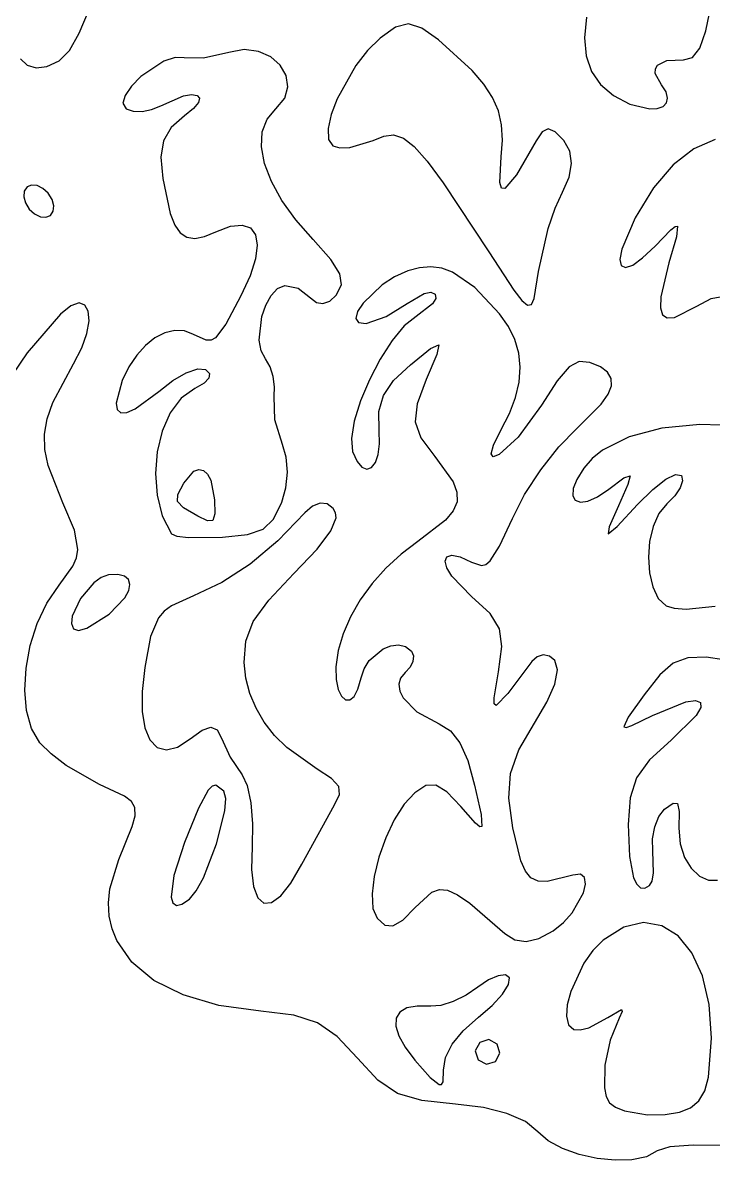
# Model space of a CAD drawing. Extents: x 9 to 1857, y 16 to 982.
# Drawn here: x 1443.8 to 1495.5, y 185.3 to 270.4 of the extents above; entities that cross this region are included whole.
import ezdxf

# ---------------------------------------------------------------- set-up
doc = ezdxf.new("R2010")
doc.units = 0

msp = doc.modelspace()

# ---------------------------------------------------------------- linework, layer by layer
at = {"layer": 'Layer 1'}
for p, q in [((1494.923802, 269.811412), (1495.3107, 271.73635)), ((1447.989923, 269.632785), (1448.674563, 271.286383)), ((1485.974314, 270.84652), (1485.823795, 269.301379)), ((1471.681577, 270.087475), (1470.5313, 269.27395)), ((1472.644063, 270.341183), (1471.681577, 270.087475)), ((1473.639042, 270.028434), (1472.644063, 270.341183)), ((1474.8868, 269.14259), (1473.639042, 270.028434)), ((1447.248676, 268.334242), (1447.989923, 269.632785)), ((1470.5313, 269.27395), (1469.583252, 268.345254)), ((1477.419291, 266.860516), (1474.8868, 269.14259)), ((1485.823795, 269.301379), (1485.948637, 267.948716)), ((1494.467987, 268.52465), (1494.923802, 269.811412)), ((1446.4977, 267.56165), (1447.248676, 268.334242)), ((1460.34809, 268.41205), (1459.1872, 268.20111)), ((1461.414477, 268.278697), (1460.34809, 268.41205)), ((1462.330659, 267.867754), (1461.414477, 268.278697)), ((1469.583252, 268.345254), (1468.703225, 267.2222)), ((1493.915405, 267.821066), (1494.467987, 268.52465)), ((1443.5889, 267.711831), (1444.093912, 267.248239)), ((1445.571937, 267.139944), (1446.4977, 267.56165)), ((1446.4977, 267.56165), (1446.4977, 267.56165)), ((1454.325695, 267.545167), (1452.603063, 266.391451)), ((1455.160463, 267.827007), (1454.325695, 267.545167)), ((1455.8557, 267.80495), (1455.160463, 267.827007)), ((1457.283775, 267.76963), (1455.8557, 267.80495)), ((1459.1872, 268.20111), (1457.283775, 267.76963)), ((1463.040938, 267.245927), (1462.330659, 267.867754)), ((1485.948637, 267.948716), (1486.35015, 266.782287)), ((1491.283862, 267.24647), (1492.00132, 267.606445)), ((1492.00132, 267.606445), (1493.2382, 267.64566)), ((1493.2382, 267.64566), (1493.915405, 267.821066)), ((1444.093912, 267.248239), (1444.7628, 267.046542)), ((1444.7628, 267.046542), (1445.571937, 267.139944)), ((1463.489611, 266.479922), (1463.040938, 267.245927)), ((1468.703225, 267.2222), (1467.298525, 264.73587)), ((1478.298106, 265.833091), (1477.419291, 266.860516)), ((1486.35015, 266.782287), (1487.029642, 265.795844)), ((1491.130723, 266.617725), (1491.133947, 266.962444)), ((1491.5868, 265.7722), (1491.130723, 266.617725)), ((1491.133947, 266.962444), (1491.283862, 267.24647)), ((1452.603063, 266.391451), (1451.897947, 265.6804)), ((1463.62098, 265.636442), (1463.489611, 266.479922)), ((1478.944475, 264.833359), (1478.298106, 265.833091)), ((1487.029642, 265.795844), (1487.988422, 264.98314)), ((1491.933914, 265.241929), (1491.5868, 265.7722)), ((1451.418798, 264.987102), (1451.256991, 264.391971)), ((1451.897947, 265.6804), (1451.418798, 264.987102)), ((1454.0982, 264.21346), (1455.797064, 264.941209)), ((1455.797064, 264.941209), (1456.405763, 265.042694)), ((1456.405763, 265.042694), (1456.814563, 264.986488)), ((1456.814563, 264.986488), (1456.993904, 264.785515)), ((1463.379343, 264.782193), (1463.62098, 265.636442)), ((1487.988422, 264.98314), (1489.2278, 264.33793)), ((1492.055811, 264.786535), (1491.933914, 265.241929)), ((1451.256991, 264.391971), (1451.5039, 263.97542)), ((1453.409509, 263.922282), (1454.0982, 264.21346)), ((1456.545981, 264.000976), (1455.8596, 263.44326)), ((1456.91423, 264.452702), (1456.545981, 264.000976)), ((1456.993904, 264.785515), (1456.91423, 264.452702)), ((1462.709, 263.98388), (1463.379343, 264.782193)), ((1467.298525, 264.73587), (1466.849499, 263.54402)), ((1479.377779, 263.825282), (1478.944475, 264.833359)), ((1489.2278, 264.33793), (1489.2278, 264.3379)), ((1489.2278, 264.3379), (1490.709145, 263.967766)), ((1491.279158, 263.996632), (1491.707537, 264.151184)), ((1491.707537, 264.151184), (1491.973387, 264.418719)), ((1491.973387, 264.418719), (1492.055811, 264.786535)), ((1451.5039, 263.97542), (1452.027216, 263.795454)), ((1452.027216, 263.795454), (1452.6908, 263.780344)), ((1452.6908, 263.780344), (1453.409509, 263.922282)), ((1455.8596, 263.44326), (1454.865958, 262.570751)), ((1461.69805, 262.249926), (1462.051784, 263.209549)), ((1462.051784, 263.209549), (1462.709, 263.98388)), ((1466.849499, 263.54402), (1466.619788, 262.500663)), ((1479.617397, 262.772825), (1479.377779, 263.825282)), ((1490.709145, 263.967766), (1491.279158, 263.996632)), ((1454.865958, 262.570751), (1454.297613, 261.593562)), ((1466.619788, 262.500663), (1466.647213, 261.691512)), ((1479.682711, 261.639949), (1479.617397, 262.772825)), ((1483.107225, 262.473464), (1482.650363, 262.247215)), ((1483.626675, 262.259941), (1483.107225, 262.473464)), ((1454.297613, 261.593562), (1454.106386, 260.372328)), ((1461.639723, 261.133381), (1461.69805, 262.249926)), ((1466.647213, 261.691512), (1466.9696, 261.20228)), ((1468.25355, 261.077125), (1469.9935, 261.61575)), ((1469.9935, 261.61567), (1470.798695, 261.942438)), ((1469.9935, 261.61575), (1469.9935, 261.61567)), ((1470.798695, 261.942438), (1471.530962, 262.024523)), ((1471.530962, 262.024523), (1472.266436, 261.788598)), ((1472.266436, 261.788598), (1473.08125, 261.161339)), ((1479.5931, 260.39062), (1479.682711, 261.639949)), ((1482.1968, 261.58042), (1480.740487, 259.036722)), ((1482.650363, 262.247215), (1482.1968, 261.58042)), ((1484.268, 261.60742), (1483.626675, 262.259941)), ((1484.727594, 260.800562), (1484.268, 261.60742)), ((1495.623437, 261.677271), (1494.017012, 260.989828)), ((1461.868725, 259.888285), (1461.639723, 261.133381)), ((1466.9696, 261.20228), (1467.504972, 261.049951)), ((1467.504972, 261.049951), (1468.25355, 261.077125)), ((1473.08125, 261.161339), (1474.051539, 260.06942)), ((1484.866, 259.882443), (1484.727594, 260.800562)), ((1494.017012, 260.989828), (1492.46022, 259.780307)), ((1454.106386, 260.372328), (1454.2441, 258.76768)), ((1462.37698, 258.543008), (1461.868725, 259.888285)), ((1474.051539, 260.06942), (1475.253438, 258.439518)), ((1479.4887, 258.464693), (1479.5931, 260.39062)), ((1484.683406, 258.86028), (1484.866, 259.882443)), ((1492.46022, 259.780307), (1490.983278, 258.056605)), ((1480.740487, 259.036722), (1479.854475, 258.00577)), ((1444.0775, 258.12982), (1443.871516, 257.817637)), ((1444.42255, 258.274028), (1444.0775, 258.12982)), ((1444.837575, 258.23222), (1444.42255, 258.274028)), ((1445.270338, 258.020034), (1444.837575, 258.23222)), ((1454.2441, 258.76768), (1454.801427, 256.131177)), ((1463.156413, 257.125919), (1462.37698, 258.543008)), ((1475.253438, 258.439518), (1478.6566, 253.27246)), ((1479.609687, 258.050427), (1479.4887, 258.464693)), ((1479.854475, 258.00577), (1479.609687, 258.050427)), ((1484.18, 257.74129), (1484.683406, 258.86028)), ((1490.983278, 258.056605), (1489.6164, 255.82662)), ((1443.871516, 257.817637), (1443.835275, 257.40208)), ((1443.835275, 257.40208), (1443.963172, 256.937368)), ((1445.6686, 257.65311), (1445.270338, 258.020034)), ((1445.954986, 257.193454), (1445.6686, 257.65311)), ((1446.082888, 256.728741), (1445.954986, 257.193454)), ((1483.622867, 256.543655), (1484.18, 257.74129)), ((1443.963172, 256.937368), (1444.2496, 256.47772)), ((1444.2496, 256.47772), (1444.64792, 256.110797)), ((1446.04667, 256.313186), (1446.082888, 256.728741)), ((1464.198945, 255.66539), (1463.156413, 257.125919)), ((1483.097037, 255.022466), (1483.622867, 256.543655)), ((1444.64792, 256.110797), (1445.080713, 255.898615)), ((1445.080713, 255.898615), (1445.495748, 255.85681)), ((1445.495748, 255.85681), (1445.8408, 256.00102)), ((1445.8407, 256.001), (1446.04667, 256.313186)), ((1445.8408, 256.00102), (1445.8407, 256.001)), ((1454.801427, 256.131177), (1455.143726, 255.268692)), ((1465.4965, 254.18979), (1464.198945, 255.66539)), ((1489.6164, 255.82662), (1488.612152, 253.46122)), ((1455.143726, 255.268692), (1455.552863, 254.685545)), ((1455.552863, 254.685545), (1456.047148, 254.363357)), ((1457.364406, 254.428339), (1458.224, 254.77875)), ((1458.224, 254.77875), (1459.323012, 255.190414)), ((1459.323012, 255.190414), (1460.189013, 255.277678)), ((1460.189013, 255.277678), (1460.815051, 255.058287)), ((1460.815051, 255.058287), (1461.194175, 254.549989)), ((1482.3761, 251.79047), (1483.097037, 255.022466)), ((1491.112, 253.706), (1492.294444, 254.919095)), ((1492.294444, 254.919095), (1492.624626, 255.180633)), ((1492.624626, 255.180633), (1492.79705, 255.192525)), ((1492.79705, 255.192525), (1492.717431, 254.408447)), ((1456.047148, 254.363357), (1456.644892, 254.283748)), ((1456.644892, 254.283748), (1457.364406, 254.428339)), ((1461.194175, 254.549989), (1461.319434, 253.770529)), ((1466.825656, 252.711205), (1465.4965, 254.18979)), ((1492.717431, 254.408447), (1492.1532, 252.44902)), ((1461.319434, 253.770529), (1461.183875, 252.737655)), ((1478.6566, 253.27246), (1480.546442, 250.39213)), ((1488.612152, 253.46122), (1488.48114, 252.699652)), ((1490.183139, 252.812559), (1491.112, 253.70593)), ((1491.112, 253.70593), (1491.112, 253.706)), ((1461.183875, 252.737655), (1460.780548, 251.469113)), ((1467.513825, 251.633088), (1466.825656, 252.711205)), ((1474.31897, 252.1448), (1473.475421, 252.074586)), ((1475.135175, 252.042439), (1474.31897, 252.1448)), ((1488.48114, 252.699652), (1488.583362, 252.238932)), ((1488.583362, 252.238932), (1488.90819, 252.094131)), ((1488.90819, 252.094131), (1489.444992, 252.280316)), ((1489.444992, 252.280316), (1490.183139, 252.812559)), ((1492.1532, 252.44902), (1491.553436, 249.908158)), ((1460.780548, 251.469113), (1460.1025, 249.98265)), ((1467.628206, 250.795049), (1467.513825, 251.633088)), ((1471.605681, 251.402134), (1470.684531, 250.809072)), ((1472.5858, 251.84052), (1471.605681, 251.402134)), ((1473.475421, 252.074586), (1472.5858, 251.84052)), ((1475.942762, 251.758776), (1475.135175, 252.042439)), ((1477.606998, 250.612651), (1475.942762, 251.758776)), ((1482.057489, 249.790072), (1482.3761, 251.79047)), ((1462.365334, 250.000487), (1462.847425, 250.51983)), ((1462.847425, 250.51983), (1463.3936, 250.76249)), ((1463.3936, 250.76249), (1464.381888, 250.547886)), ((1464.381888, 250.547886), (1465.3128, 249.831)), ((1467.236, 250.0367), (1467.628206, 250.795049)), ((1470.684531, 250.809072), (1469.239975, 249.43855)), ((1479.4615, 248.63663), (1477.606998, 250.612651)), ((1480.546442, 250.39213), (1481.142402, 249.622841)), ((1460.1025, 249.98265), (1458.968956, 247.858436)), ((1461.967146, 249.279038), (1462.365334, 250.000487)), ((1465.3128, 249.831), (1465.751661, 249.482233)), ((1466.242038, 249.402775), (1466.748595, 249.588855)), ((1466.748595, 249.588855), (1467.236, 250.0367)), ((1472.5376, 249.41291), (1473.82015, 250.159709)), ((1473.82015, 250.159709), (1474.326125, 250.24706)), ((1474.326125, 250.24706), (1474.6494, 250.11318)), ((1474.69275, 249.79158), (1474.436475, 249.367759)), ((1474.6494, 250.11318), (1474.69275, 249.79158)), ((1481.142402, 249.622841), (1481.563837, 249.277646)), ((1481.854337, 249.339179), (1482.057489, 249.790072)), ((1491.553436, 249.908158), (1491.520987, 249.09044)), ((1494.2404, 249.20659), (1495.31975, 249.774197)), ((1495.31975, 249.774197), (1496.260425, 249.950826)), ((1447.356774, 249.233716), (1446.5837, 248.6095)), ((1447.971164, 249.442925), (1447.356774, 249.233716)), ((1448.413244, 249.288977), (1447.971164, 249.442925)), ((1448.669388, 248.823721), (1448.413244, 249.288977)), ((1448.725971, 248.099009), (1448.669388, 248.823721)), ((1461.672675, 248.430059), (1461.967146, 249.279038)), ((1465.751661, 249.482233), (1466.242038, 249.402775)), ((1468.826987, 248.80091), (1468.693806, 248.288228)), ((1469.239975, 249.43855), (1468.826987, 248.80091)), ((1470.979388, 248.4326), (1472.5376, 249.41291)), ((1474.436475, 249.367759), (1473.2136, 248.43387)), ((1481.563837, 249.277646), (1481.854337, 249.339179)), ((1491.520987, 249.09044), (1491.673738, 248.563784)), ((1492.55557, 248.35142), (1494.2404, 249.20659)), ((1446.5837, 248.6095), (1444.087692, 245.712674)), ((1448.569367, 247.166692), (1448.725971, 248.099009)), ((1458.968956, 247.858436), (1458.201675, 246.833197)), ((1461.474153, 246.647821), (1461.672675, 248.430059)), ((1468.693806, 248.288228), (1468.895641, 247.970416)), ((1468.895641, 247.970416), (1469.4877, 247.91738)), ((1469.4877, 247.91738), (1470.979388, 248.4326)), ((1473.2136, 248.43387), (1472.333124, 247.728416)), ((1480.131346, 247.695514), (1479.4615, 248.63663)), ((1491.673738, 248.563784), (1492.016871, 248.32013)), ((1492.016871, 248.32013), (1492.55557, 248.35142)), ((1448.185952, 246.078618), (1448.569367, 247.166692)), ((1454.396677, 247.20014), (1453.661063, 246.826182)), ((1455.138311, 247.378381), (1454.396677, 247.20014)), ((1455.86438, 247.347007), (1455.138311, 247.378381)), ((1456.5533, 247.09212), (1455.86438, 247.347007)), ((1457.497506, 246.660052), (1456.5533, 247.09212)), ((1472.333124, 247.728416), (1471.420972, 246.62265)), ((1480.613595, 246.715301), (1480.131346, 247.695514)), ((1452.953053, 246.270407), (1452.294233, 245.546713)), ((1453.661063, 246.826182), (1452.953053, 246.270407)), ((1457.860648, 246.655543), (1457.497506, 246.660052)), ((1458.201675, 246.833197), (1457.860648, 246.655543)), ((1461.609735, 245.863716), (1461.474153, 246.647821)), ((1471.420972, 246.62265), (1470.533846, 245.23706)), ((1474.292748, 246.026891), (1474.918937, 246.316085)), ((1474.918937, 246.316085), (1474.775983, 245.576587)), ((1480.908262, 245.694417), (1480.613595, 246.715301)), ((1444.087692, 245.712674), (1441.874313, 242.456919)), ((1447.5621, 244.88664), (1448.185952, 246.078618)), ((1452.294233, 245.546713), (1451.706187, 244.668998)), ((1461.9283, 245.25039), (1461.609735, 245.863716)), ((1472.7859, 244.81292), (1474.292748, 246.026891)), ((1474.775983, 245.576587), (1473.9754, 243.70448)), ((1481.015362, 244.63129), (1480.908262, 245.694417)), ((1446.017269, 241.99771), (1447.5621, 244.88664)), ((1451.706187, 244.668998), (1451.2105, 243.65116)), ((1456.0088, 244.224657), (1456.861906, 244.514949)), ((1456.861906, 244.514949), (1457.4413, 244.46147)), ((1457.4413, 244.46147), (1457.740595, 244.155528)), ((1462.277295, 244.669187), (1461.9283, 245.25039)), ((1462.516388, 243.945434), (1462.277295, 244.669187)), ((1470.533846, 245.23706), (1469.72845, 243.692136)), ((1471.527816, 243.628871), (1472.7859, 244.81292)), ((1480.934911, 243.524346), (1481.015362, 244.63129)), ((1484.679237, 244.657539), (1483.788973, 243.6169)), ((1485.436358, 245.063684), (1484.679237, 244.657539)), ((1486.2254, 244.98028), (1485.436358, 245.063684)), ((1487.016326, 244.652443), (1486.2254, 244.98028)), ((1487.550067, 244.260751), (1487.016326, 244.652443)), ((1451.2105, 243.65116), (1450.746308, 241.949933)), ((1453.9409, 242.82728), (1454.996844, 243.644225)), ((1454.996844, 243.644225), (1456.0088, 244.224657)), ((1457.703788, 243.810084), (1457.337111, 243.436273)), ((1457.740595, 244.155528), (1457.703788, 243.810084)), ((1462.624211, 243.171369), (1462.516388, 243.945434)), ((1469.72845, 243.692136), (1469.061485, 242.108366)), ((1470.763775, 242.509945), (1471.527816, 243.628871)), ((1473.9754, 243.70448), (1473.290267, 241.902329)), ((1483.788973, 243.6169), (1482.6005, 241.79682)), ((1487.824765, 243.795828), (1487.550067, 244.260751)), ((1487.838562, 243.248296), (1487.824765, 243.795828)), ((1452.180686, 241.517124), (1453.9409, 242.82728)), ((1456.6468, 243.04523), (1455.629361, 242.314664)), ((1457.337111, 243.436273), (1456.6468, 243.04523)), ((1462.5794, 242.43923), (1462.624211, 243.171369)), ((1480.666923, 242.372011), (1480.934911, 243.524346)), ((1487.589602, 242.608777), (1487.838562, 243.248296)), ((1445.592373, 240.775675), (1446.017269, 241.99771)), ((1450.746308, 241.949933), (1450.822528, 241.466612)), ((1455.629361, 242.314664), (1454.810253, 241.220087)), ((1462.63305, 240.701253), (1462.5794, 242.43923)), ((1469.061485, 242.108366), (1468.589653, 240.60624)), ((1470.425847, 241.313349), (1470.763775, 242.509945)), ((1473.290267, 241.902329), (1473.144712, 240.555604)), ((1480.211415, 241.172714), (1480.666923, 242.372011)), ((1485.2476, 240.04452), (1487.076027, 241.867893)), ((1487.076027, 241.867893), (1487.589602, 242.608777)), ((1450.822528, 241.466612), (1451.092763, 241.231631)), ((1451.092763, 241.231631), (1451.548364, 241.247599)), ((1451.548364, 241.247599), (1452.180686, 241.517124)), ((1454.810253, 241.220087), (1454.204337, 239.853652)), ((1470.4461, 239.89629), (1470.425847, 241.313349)), ((1479.5684, 239.92488), (1480.211415, 241.172714)), ((1482.6005, 241.79682), (1480.85405, 239.409432)), ((1445.39295, 239.621761), (1445.592373, 240.775675)), ((1463.2, 238.83921), (1462.63305, 240.701253)), ((1468.589653, 240.60624), (1468.369657, 239.306244)), ((1473.144712, 240.555604), (1473.574127, 239.345736)), ((1494.4578, 240.34435), (1491.617873, 240.083456)), ((1496.037428, 240.297205), (1494.4578, 240.34435)), ((1445.414346, 238.475845), (1445.39295, 239.621761)), ((1454.204337, 239.853652), (1453.826475, 238.307514)), ((1468.369657, 239.306244), (1468.4582, 238.32887)), ((1470.486301, 238.910516), (1470.4461, 239.89629)), ((1473.574127, 239.345736), (1474.6139, 237.95416)), ((1479.001609, 238.811278), (1479.5684, 239.92488)), ((1480.85405, 239.409432), (1479.428975, 238.093241)), ((1483.912597, 238.678916), (1485.2476, 240.04452)), ((1489.163812, 239.430088), (1487.187895, 238.418913)), ((1491.617873, 240.083456), (1489.163812, 239.430088)), ((1445.651906, 237.277802), (1445.414346, 238.475845)), ((1463.485795, 237.895156), (1463.2, 238.83921)), ((1470.386464, 238.105034), (1470.486301, 238.910516)), ((1478.831637, 238.160855), (1479.001609, 238.811278)), ((1482.5583, 236.955609), (1483.912597, 238.678916)), ((1453.826475, 238.307514), (1453.691529, 236.673828)), ((1463.574613, 236.766537), (1463.485795, 237.895156)), ((1468.4582, 238.32887), (1468.793932, 237.576126)), ((1470.175367, 237.502533), (1470.386464, 238.105034)), ((1474.6139, 237.95416), (1475.9897, 236.046547)), ((1478.995191, 237.934535), (1478.831637, 238.160855)), ((1479.428975, 238.093241), (1478.995191, 237.934535)), ((1486.408078, 237.789982), (1485.7824, 237.0846)), ((1487.187895, 238.418913), (1486.408078, 237.789982)), ((1446.7569, 234.48484), (1445.651906, 237.277802)), ((1455.8209, 235.96602), (1456.581286, 236.854027)), ((1456.581286, 236.854027), (1456.95017, 236.979118)), ((1456.95017, 236.979118), (1457.292987, 236.901645)), ((1457.292987, 236.901645), (1457.595844, 236.62914)), ((1463.467623, 235.595008), (1463.574613, 236.766537)), ((1468.793932, 237.576126), (1469.162292, 237.139809)), ((1469.162292, 237.139809), (1469.534503, 236.997231)), ((1469.534503, 236.997231), (1469.881787, 237.125702)), ((1469.881787, 237.125702), (1470.175367, 237.502533)), ((1481.342978, 235.095289), (1482.5583, 236.955609)), ((1485.7824, 237.0846), (1485.250855, 236.240932)), ((1453.691529, 236.673828), (1453.814359, 235.044749)), ((1455.379556, 235.115434), (1455.8209, 235.96602)), ((1455.8209, 235.96602), (1455.8209, 235.96602)), ((1457.595844, 236.62914), (1457.844845, 236.169136)), ((1457.844845, 236.169136), (1458.1257, 234.71676)), ((1475.9897, 236.046547), (1476.27428, 235.269907)), ((1485.250855, 236.240932), (1484.980398, 235.54543)), ((1487.6476, 235.49807), (1488.783555, 236.355372)), ((1488.783555, 236.355372), (1489.238237, 236.511736)), ((1489.238237, 236.511736), (1489.080077, 235.8507)), ((1490.945113, 235.483949), (1491.913775, 236.250985)), ((1491.913775, 236.250985), (1492.645325, 236.609406)), ((1492.645325, 236.609406), (1493.0816, 236.52071)), ((1493.17893, 236.131323), (1493.004413, 235.60188)), ((1493.0816, 236.52071), (1493.17893, 236.131323)), ((1453.814359, 235.044749), (1454.209829, 233.512431)), ((1455.340475, 234.574056), (1455.379556, 235.115434)), ((1463.166, 234.52222), (1463.467623, 235.595008)), ((1476.27428, 235.269907), (1476.279575, 234.558856)), ((1480.4249, 233.31865), (1481.342978, 235.095289)), ((1484.980398, 235.54543), (1484.949733, 235.016204)), ((1486.799056, 234.924234), (1487.6479, 235.49802)), ((1487.6479, 235.49802), (1487.6476, 235.49807)), ((1489.080077, 235.8507), (1488.3775, 234.2558)), ((1489.7975, 234.3468), (1490.945113, 235.483949)), ((1493.004413, 235.60188), (1492.594039, 235.001929)), ((1447.630741, 232.438133), (1446.7569, 234.48484)), ((1455.801831, 234.107628), (1455.340475, 234.574056)), ((1458.1257, 234.71676), (1458.149573, 233.660841)), ((1462.543122, 233.266951), (1463.166, 234.52222)), ((1465.469962, 234.235018), (1464.8904, 233.72244)), ((1466.0331, 234.463613), (1465.469962, 234.235018)), ((1466.554612, 234.404286), (1466.0331, 234.463613)), ((1467.0093, 234.0531), (1466.554612, 234.404286)), ((1476.279575, 234.558856), (1475.997779, 233.874003)), ((1484.949733, 235.016204), (1485.137563, 234.671363)), ((1485.137563, 234.671363), (1485.52259, 234.529014)), ((1485.52259, 234.529014), (1486.08352, 234.607268)), ((1486.08352, 234.607268), (1486.799056, 234.924234)), ((1488.3775, 234.2558), (1487.68565, 232.681733)), ((1488.262525, 232.718701), (1489.7975, 234.3468)), ((1491.9838, 234.40102), (1491.389752, 233.685089)), ((1492.594039, 235.001929), (1491.9838, 234.40102)), ((1454.209829, 233.512431), (1454.8928, 232.16903)), ((1456.8618, 233.48189), (1455.801831, 234.107628)), ((1457.600283, 233.124179), (1456.8618, 233.48189)), ((1458.149573, 233.660841), (1458.001988, 233.156905)), ((1464.8904, 233.72244), (1462.862022, 231.63836)), ((1466.8342, 232.377374), (1467.217822, 233.356358)), ((1467.18405, 233.734196), (1467.0093, 234.0531)), ((1467.217822, 233.356358), (1467.18405, 233.734196)), ((1475.997779, 233.874003), (1475.421087, 233.175957)), ((1491.389752, 233.685089), (1490.963097, 232.720122)), ((1458.001988, 233.156905), (1457.600283, 233.124179)), ((1460.586853, 232.112885), (1461.77165, 232.515904)), ((1461.77165, 232.515904), (1462.543122, 233.266951)), ((1475.421087, 233.175957), (1473.3518, 231.58272)), ((1479.474105, 231.246816), (1480.4249, 233.31865)), ((1487.60295, 232.166522), (1488.262525, 232.718701)), ((1487.68565, 232.681733), (1487.60295, 232.166522)), ((1490.963097, 232.720122), (1490.704306, 231.596735)), ((1447.888475, 230.97912), (1447.630741, 232.438133)), ((1454.8928, 232.16903), (1455.305198, 231.986714)), ((1455.305198, 231.986714), (1456.165038, 231.875569)), ((1456.165038, 231.875569), (1458.7242, 231.90184)), ((1458.724, 231.9017), (1460.586853, 232.112885)), ((1458.7242, 231.90184), (1458.724, 231.9017)), ((1462.862022, 231.63836), (1460.783675, 229.900293)), ((1465.801978, 231.023125), (1466.8342, 232.377374)), ((1447.781199, 230.351887), (1447.888475, 230.97912)), ((1464.0647, 229.20059), (1465.801978, 231.023125)), ((1473.3518, 231.58272), (1472.100755, 230.645854)), ((1478.761313, 230.130191), (1479.474105, 231.246816)), ((1490.704306, 231.596735), (1490.61385, 230.405545)), ((1447.513772, 229.729845), (1447.781199, 230.351887)), ((1472.100755, 230.645854), (1470.953094, 229.588426)), ((1475.403775, 230.119377), (1475.526487, 230.443044)), ((1475.526979, 229.624382), (1475.403775, 230.119377)), ((1475.526487, 230.443044), (1475.895213, 230.559996)), ((1475.895213, 230.559996), (1476.510051, 230.43485)), ((1476.510051, 230.43485), (1477.3711, 230.03222)), ((1477.3711, 230.03222), (1478.116864, 229.786188)), ((1478.441149, 229.873024), (1478.761313, 230.130191)), ((1490.61385, 230.405545), (1490.6922, 229.23717)), ((1446.4903, 228.31235), (1447.513772, 229.729845)), ((1450.1733, 229.08883), (1449.630391, 228.894434)), ((1450.871479, 229.11805), (1450.1733, 229.08883)), ((1451.373066, 228.996642), (1450.871479, 229.11805)), ((1460.783675, 229.900293), (1458.670641, 228.519596)), ((1462.176853, 227.201698), (1464.0647, 229.20059)), ((1470.953094, 229.588426), (1469.92621, 228.437019)), ((1475.896, 228.993443), (1475.526979, 229.624382)), ((1478.116864, 229.786188), (1478.441149, 229.873024)), ((1490.6922, 229.23717), (1490.939828, 228.182228)), ((1445.570263, 226.972035), (1446.4903, 228.31235)), ((1449.074455, 228.495429), (1448.072837, 227.314644)), ((1449.630391, 228.894434), (1449.074455, 228.495429)), ((1451.677689, 228.7431), (1451.373066, 228.996642)), ((1451.784975, 228.375919), (1451.677689, 228.7431)), ((1451.694552, 227.913594), (1451.784975, 228.375919)), ((1458.670641, 228.519596), (1456.5382, 227.50763)), ((1469.92621, 228.437019), (1469.0375, 227.218216)), ((1477.3711, 227.46527), (1475.896, 228.993443)), ((1451.406047, 227.374621), (1451.694552, 227.913594)), ((1456.5382, 227.50763), (1454.906198, 226.769302)), ((1478.754094, 226.189277), (1477.3711, 227.46527)), ((1490.939828, 228.182228), (1491.357204, 227.331336)), ((1444.842777, 225.439493), (1445.570263, 226.972035)), ((1448.072837, 227.314644), (1447.467127, 226.008584)), ((1450.2333, 226.14071), (1451.406047, 227.374621)), ((1454.906198, 226.769302), (1454.349416, 226.366797)), ((1461.02185, 225.592954), (1462.176853, 227.201698)), ((1469.0375, 227.218216), (1468.304359, 225.958601)), ((1491.357204, 227.331336), (1491.9448, 226.77511)), ((1491.9448, 226.77511), (1492.549694, 226.594746)), ((1492.549694, 226.594746), (1493.443075, 226.527855)), ((1493.443075, 226.527855), (1495.6138, 226.73921)), ((1447.467127, 226.008584), (1447.406073, 225.452986)), ((1448.568437, 225.08989), (1450.233, 226.14071)), ((1450.233, 226.14071), (1450.2333, 226.14071)), ((1453.923162, 225.880131), (1453.335395, 224.46852)), ((1454.349416, 226.366797), (1453.923162, 225.880131)), ((1468.304359, 225.958601), (1467.744181, 224.684756)), ((1479.469925, 225.055101), (1478.754094, 226.189277)), ((1444.317248, 223.791689), (1444.842777, 225.439493)), ((1447.406073, 225.452986), (1447.556, 225.03936)), ((1447.556, 225.03936), (1447.936777, 224.921519)), ((1447.936777, 224.921519), (1448.568437, 225.08989)), ((1460.458147, 224.120392), (1461.02185, 225.592954)), ((1479.642194, 223.71905), (1479.469925, 225.055101)), ((1453.335395, 224.46852), (1452.8892, 222.16287)), ((1460.3442, 222.53005), (1460.458147, 224.120392)), ((1467.744181, 224.684756), (1467.374363, 223.423264)), ((1444.003088, 222.105585), (1444.317248, 223.791689)), ((1467.374363, 223.423264), (1467.2123, 222.20071)), ((1469.693567, 222.669003), (1470.740412, 223.547616)), ((1470.740412, 223.547616), (1471.328577, 223.778924)), ((1471.328577, 223.778924), (1471.905477, 223.842686)), ((1471.905477, 223.842686), (1472.430291, 223.717241)), ((1472.430291, 223.717241), (1472.8622, 223.38093)), ((1472.8622, 223.38093), (1473.013581, 223.027189)), ((1479.3945, 221.83743), (1479.642194, 223.71905)), ((1460.473699, 221.34733), (1460.3442, 222.53005)), ((1469.316526, 222.065019), (1469.693567, 222.669003)), ((1472.97765, 222.605071), (1472.769444, 222.16752)), ((1473.013581, 223.027189), (1472.97765, 222.605071)), ((1481.8829, 222.59626), (1480.082803, 220.198523)), ((1482.281984, 222.959999), (1481.8829, 222.59626)), ((1482.739175, 223.096462), (1482.281984, 222.959999)), ((1483.200078, 223.003099), (1482.739175, 223.096462)), ((1483.6103, 222.67736), (1483.200078, 223.003099)), ((1483.803311, 221.980782), (1483.6103, 222.67736)), ((1492.476025, 222.479809), (1491.459888, 221.602319)), ((1493.56045, 222.876682), (1492.476025, 222.479809)), ((1494.9412, 222.93128), (1493.56045, 222.876682)), ((1496.26985, 222.738916), (1494.9412, 222.93128)), ((1443.909703, 220.458146), (1444.003088, 222.105585)), ((1452.8892, 222.16287), (1452.690397, 220.368719)), ((1467.2123, 222.20071), (1467.237011, 221.247437)), ((1469.0915, 221.38013), (1469.316526, 222.065019)), ((1472.404, 221.76748), (1472.058011, 221.357568)), ((1472.769444, 222.16752), (1472.404, 221.76748)), ((1479.073297, 219.890681), (1479.3945, 221.83743)), ((1483.594687, 220.913756), (1483.803311, 221.980782)), ((1491.459888, 221.602319), (1490.284, 220.10587)), ((1460.771133, 220.202878), (1460.473699, 221.34733)), ((1467.237011, 221.247437), (1467.383384, 220.510322)), ((1468.862039, 220.537858), (1469.0915, 221.38013)), ((1472.058011, 221.357568), (1471.923964, 220.894078)), ((1471.923964, 220.894078), (1471.990526, 220.39413)), ((1483.00962, 219.553377), (1483.594687, 220.913756)), ((1444.046505, 218.926334), (1443.909703, 220.458146)), ((1452.690397, 220.368719), (1452.699437, 218.849798)), ((1461.231535, 219.103959), (1460.771133, 220.202878)), ((1467.383384, 220.510322), (1467.620615, 220.002816)), ((1467.620615, 220.002816), (1467.9179, 219.738367)), ((1467.9179, 219.738367), (1468.244435, 219.730425)), ((1468.244435, 219.730425), (1468.569416, 219.992439)), ((1468.569416, 219.992439), (1468.862039, 220.537858)), ((1471.990526, 220.39413), (1472.246363, 219.874846)), ((1472.246363, 219.874846), (1473.28053, 218.846759)), ((1479.075179, 219.429054), (1479.073297, 219.890681)), ((1480.082803, 220.198523), (1479.2245, 219.320521)), ((1490.284, 220.10587), (1489.106011, 218.429599)), ((1444.422901, 217.587115), (1444.046505, 218.926334)), ((1461.849937, 218.057835), (1461.231535, 219.103959)), ((1479.2245, 219.320521), (1479.075179, 219.429054)), ((1482.0733, 217.97674), (1483.00962, 219.553377)), ((1490.9319, 218.56083), (1493.415484, 219.580042)), ((1493.415484, 219.580042), (1494.14785, 219.685861)), ((1494.14785, 219.685861), (1494.527, 219.540669)), ((1494.542738, 219.158099), (1494.184866, 218.551786)), ((1494.527, 219.540669), (1494.542738, 219.158099)), ((1452.699437, 218.849798), (1452.901659, 217.629154)), ((1462.621373, 217.071769), (1461.849937, 218.057835)), ((1473.28053, 218.846759), (1474.9358, 217.94679)), ((1489.106011, 218.429599), (1488.780837, 217.7099)), ((1489.36922, 217.801926), (1490.9319, 218.56083)), ((1494.184866, 218.551786), (1492.3075, 216.72247)), ((1445.0483, 216.51745), (1444.422901, 217.587115)), ((1452.901659, 217.629154), (1453.2824, 216.729835)), ((1456.2973, 216.80675), (1457.200027, 217.459468)), ((1457.200027, 217.459468), (1457.853837, 217.685003)), ((1457.853837, 217.685003), (1458.316605, 217.484661)), ((1458.316605, 217.484661), (1458.6462, 216.85975)), ((1474.9358, 217.94679), (1475.795298, 217.40437)), ((1475.795298, 217.40437), (1476.496688, 216.506217)), ((1480.907839, 215.992351), (1482.0733, 217.97674)), ((1488.780837, 217.7099), (1488.957038, 217.6635)), ((1488.957038, 217.6635), (1489.36922, 217.801926)), ((1445.881919, 215.690308), (1445.0483, 216.51745)), ((1453.2824, 216.729835), (1453.826997, 216.174888)), ((1455.349109, 216.190298), (1456.2973, 216.80675)), ((1458.6462, 216.85975), (1459.3041, 215.446138)), ((1463.540873, 216.153024), (1462.621373, 217.071769)), ((1476.496688, 216.506217), (1477.082483, 215.178874)), ((1492.3075, 216.72247), (1490.683934, 215.238544)), ((1447.001025, 214.827475), (1445.881919, 215.690308)), ((1453.826997, 216.174888), (1454.520787, 215.98736)), ((1454.520787, 215.98736), (1455.349109, 216.190298)), ((1465.8042, 214.54655), (1463.540873, 216.153024)), ((1480.293113, 214.230147), (1480.907839, 215.992351)), ((1449.5101, 213.40345), (1447.001025, 214.827475)), ((1459.3041, 215.446138), (1460.1852, 214.12461)), ((1477.082483, 215.178874), (1477.5952, 213.34888)), ((1490.683934, 215.238544), (1489.7145, 213.896769)), ((1460.1852, 214.12461), (1460.565934, 213.311329)), ((1466.886997, 213.853994), (1465.8042, 214.54655)), ((1467.4288, 213.255444), (1466.886997, 213.853994)), ((1480.16613, 212.383625), (1480.293113, 214.230147)), ((1489.7145, 213.896769), (1489.241341, 212.384854)), ((1451.377331, 212.533327), (1449.5101, 213.40345)), ((1457.643225, 212.976193), (1456.910131, 211.617644)), ((1457.943809, 213.267412), (1457.643225, 212.976193)), ((1458.226206, 213.333555), (1457.943809, 213.267412)), ((1458.8138, 212.89149), (1458.226206, 213.333555)), ((1460.565934, 213.311329), (1460.833625, 212.025383)), ((1467.486328, 212.635539), (1467.4288, 213.255444)), ((1473.945225, 213.309297), (1473.1092, 212.78059)), ((1474.705275, 213.3419), (1473.945225, 213.309297)), ((1475.530088, 212.836393), (1474.705275, 213.3419)), ((1477.5952, 213.34888), (1478.08725, 211.140881)), ((1451.891718, 212.130339), (1451.377331, 212.533327)), ((1452.1493, 211.660335), (1451.891718, 212.130339)), ((1458.955654, 212.348305), (1458.8138, 212.89149)), ((1458.88755, 211.427441), (1458.955654, 212.348305)), ((1467.1163, 211.87892), (1467.486328, 212.635539)), ((1473.1092, 212.78059), (1472.312213, 211.917322)), ((1476.5604, 211.75077), (1475.530088, 212.836393)), ((1480.4639, 210.14628), (1480.16613, 212.383625)), ((1489.241341, 212.384854), (1489.1066, 210.39051)), ((1452.167088, 211.057017), (1452.1493, 211.660335)), ((1456.910131, 211.617644), (1455.8722, 209.05615)), ((1458.276625, 208.940587), (1458.88755, 211.427441)), ((1460.833625, 212.025383), (1460.963728, 210.443385)), ((1464.6582, 207.42893), (1467.1163, 211.87892)), ((1472.312213, 211.917322), (1471.578752, 210.753242)), ((1477.666862, 210.491649), (1476.5604, 211.75077)), ((1491.400183, 210.996657), (1491.831, 211.54229)), ((1491.831, 211.54229), (1492.458055, 211.995606)), ((1492.458055, 211.995606), (1492.796238, 211.973459)), ((1492.796238, 211.973459), (1492.917652, 211.37915)), ((1492.917652, 211.37915), (1492.8944, 210.11598)), ((1451.962094, 210.254086), (1452.167088, 211.057017)), ((1460.963728, 210.443385), (1460.9317, 208.74195)), ((1471.578752, 210.753242), (1470.940543, 209.394143)), ((1477.977837, 210.22993), (1477.666862, 210.491649)), ((1478.08725, 211.140881), (1478.143475, 210.238411)), ((1489.1066, 210.39051), (1489.199813, 207.99945)), ((1491.090762, 210.226339), (1491.400183, 210.996657)), ((1450.9518, 207.78419), (1451.962094, 210.254086)), ((1478.143475, 210.238411), (1477.977837, 210.22993)), ((1481.05915, 207.677822), (1480.4639, 210.14628)), ((1490.931661, 209.333753), (1491.090762, 210.226339)), ((1492.8944, 210.11598), (1492.98129, 208.95395)), ((1455.8722, 209.05615), (1455.073912, 206.582381)), ((1457.291337, 206.406743), (1458.276625, 208.940587)), ((1460.9317, 208.74195), (1460.895821, 207.040581)), ((1470.940543, 209.394143), (1470.429313, 207.945816)), ((1490.9518, 208.42132), (1490.931661, 209.333753)), ((1492.98129, 208.95395), (1493.308458, 207.941379)), ((1470.429313, 207.945816), (1470.076787, 206.514054)), ((1489.199813, 207.99945), (1489.50985, 206.403536)), ((1490.997713, 206.769455), (1490.9518, 208.42132)), ((1493.308458, 207.941379), (1493.814775, 207.120362)), ((1450.284744, 205.57994), (1450.9518, 207.78419)), ((1460.895821, 207.040581), (1461.045864, 205.763422)), ((1463.839605, 206.003348), (1464.658, 207.42899)), ((1464.658, 207.42899), (1464.6582, 207.42893)), ((1481.400898, 206.908773), (1481.05915, 207.677822)), ((1493.814775, 207.120362), (1494.439113, 206.532992)), ((1455.073912, 206.582381), (1454.876225, 204.971)), ((1456.75528, 205.42714), (1457.291337, 206.406743)), ((1470.076787, 206.514054), (1469.914692, 205.204647)), ((1481.8188, 206.413035), (1481.400898, 206.908773)), ((1482.347908, 206.163003), (1481.8188, 206.413035)), ((1483.023275, 206.131071), (1482.347908, 206.163003)), ((1484.953, 206.61108), (1483.023275, 206.131071)), ((1485.527846, 206.671249), (1484.953, 206.61108)), ((1485.836666, 206.425629), (1485.527846, 206.671249)), ((1485.904064, 205.943991), (1485.836666, 206.425629)), ((1489.50985, 206.403536), (1489.740038, 205.921302)), ((1490.702, 205.82169), (1490.888448, 206.164907)), ((1490.888448, 206.164907), (1490.997713, 206.769455)), ((1494.439113, 206.532992), (1495.120342, 206.221366)), ((1495.120342, 206.221366), (1495.797336, 206.227575)), ((1450.186368, 204.539244), (1450.284744, 205.57994)), ((1456.242, 204.80172), (1456.75528, 205.42714)), ((1461.045864, 205.763422), (1461.360534, 204.917975)), ((1463.079367, 205.046927), (1463.839605, 206.003348)), ((1473.1521, 204.1815), (1474.387844, 205.323841)), ((1474.387844, 205.323841), (1474.956558, 205.534043)), ((1474.956558, 205.534043), (1475.577875, 205.478823)), ((1475.577875, 205.478823), (1476.315827, 205.139596)), ((1484.903809, 203.780692), (1485.75465, 205.296108)), ((1485.75465, 205.296108), (1485.904064, 205.943991)), ((1489.740038, 205.921302), (1490.017063, 205.658905)), ((1490.017063, 205.658905), (1490.338469, 205.623362)), ((1490.338469, 205.623362), (1490.7018, 205.82169)), ((1490.7018, 205.82169), (1490.702, 205.82169)), ((1450.240436, 203.544117), (1450.186368, 204.539244)), ((1454.876225, 204.971), (1454.99943, 204.525136)), ((1454.99943, 204.525136), (1455.268975, 204.338586)), ((1455.268975, 204.338586), (1455.683588, 204.425923)), ((1455.683588, 204.425923), (1456.242, 204.80172)), ((1456.242, 204.80172), (1456.242, 204.80172)), ((1461.360534, 204.917975), (1461.818537, 204.511743)), ((1461.818537, 204.511743), (1462.39858, 204.552226)), ((1462.39858, 204.552226), (1463.079367, 205.046927)), ((1469.914692, 205.204647), (1469.974754, 204.123389)), ((1476.315827, 205.139596), (1477.234444, 204.497782)), ((1477.234444, 204.497782), (1479.8698, 202.23206)), ((1450.443707, 202.598019), (1450.240436, 203.544117)), ((1469.974754, 204.123389), (1470.2887, 203.37607)), ((1472.213378, 203.245441), (1473.1559, 204.18149)), ((1473.1559, 204.18149), (1473.1521, 204.1815)), ((1484.251597, 203.052705), (1484.903809, 203.780692)), ((1470.2887, 203.37607), (1470.872572, 202.868801)), ((1470.872572, 202.868801), (1471.4832, 202.816567)), ((1471.4832, 202.816567), (1472.213378, 203.245441)), ((1483.481, 202.43756), (1484.251597, 203.052705)), ((1488.76741, 202.70657), (1487.2247, 201.73882)), ((1490.248472, 203.055172), (1488.76741, 202.70657)), ((1491.623011, 202.825176), (1490.248472, 203.055172)), ((1492.84615, 202.057131), (1491.623011, 202.825176)), ((1450.792938, 201.704413), (1450.443707, 202.598019)), ((1479.8698, 202.23206), (1480.619942, 201.766171)), ((1481.460638, 201.644487), (1482.408714, 201.867965)), ((1482.408714, 201.867965), (1483.481, 202.43756)), ((1493.873014, 200.791588), (1492.84615, 202.057131)), ((1451.916313, 200.088524), (1450.792938, 201.704413)), ((1480.619942, 201.766171), (1481.460638, 201.644487)), ((1487.2247, 201.73882), (1486.460968, 200.963769)), ((1486.460968, 200.963769), (1485.784945, 200.014338)), ((1494.658728, 199.069095), (1493.873014, 200.791588)), ((1453.584623, 198.724143), (1451.916313, 200.088524)), ((1485.784945, 200.014338), (1484.799362, 197.905729)), ((1455.771933, 197.638964), (1453.584623, 198.724143)), ((1478.644852, 198.765695), (1477.8474, 198.22117)), ((1479.355387, 199.079476), (1478.644852, 198.765695)), ((1479.90158, 199.139489), (1479.355387, 199.079476)), ((1480.206, 198.92271), (1479.90158, 199.139489)), ((1480.141912, 198.417767), (1480.206, 198.92271)), ((1495.158415, 196.930203), (1494.658728, 199.069095)), ((1458.452304, 196.860682), (1455.771933, 197.638964)), ((1476.956883, 197.618797), (1475.993062, 197.147555)), ((1477.8474, 198.22117), (1476.956883, 197.618797)), ((1478.910337, 196.845721), (1479.68475, 197.693165)), ((1479.68475, 197.693165), (1480.141912, 198.417767)), ((1484.799362, 197.905729), (1484.541471, 196.90325)), ((1461.5998, 196.41699), (1458.452304, 196.860682)), ((1473.296526, 196.807558), (1472.525844, 196.662472)), ((1474.3098, 196.78671), (1473.296526, 196.807558)), ((1475.072011, 196.854506), (1474.3098, 196.78671)), ((1475.993062, 197.147555), (1475.072011, 196.854506)), ((1477.8945, 195.97225), (1478.910337, 196.845721)), ((1484.541471, 196.90325), (1484.474623, 196.039788)), ((1495.3272, 194.41546), (1495.158415, 196.930203)), ((1464.054052, 196.11395), (1461.5998, 196.41699)), ((1465.830238, 195.54742), (1464.054052, 196.11395)), ((1471.7218, 195.907048), (1471.69321, 195.312981)), ((1472.00014, 196.35959), (1471.7218, 195.907048)), ((1472.525844, 196.662472), (1472.00014, 196.35959)), ((1476.750562, 194.96386), (1477.8945, 195.97225)), ((1484.474623, 196.039788), (1484.624655, 195.393691)), ((1486.16295, 195.177207), (1487.5746, 195.95228)), ((1487.5746, 195.95228), (1488.592737, 196.560325)), ((1488.4354, 195.91098), (1487.737747, 194.241913)), ((1488.660689, 196.392838), (1488.4354, 195.91098)), ((1488.592737, 196.560325), (1488.660689, 196.392838)), ((1467.29718, 194.538173), (1465.830238, 195.54742)), ((1471.69321, 195.312981), (1471.916756, 194.585527)), ((1484.624655, 195.393691), (1485.0174, 195.04331)), ((1485.0174, 195.04331), (1485.51495, 195.0152)), ((1485.51495, 195.0152), (1486.16295, 195.177207)), ((1468.8237, 192.90698), (1467.29718, 194.538173)), ((1471.916756, 194.585527), (1472.394824, 193.732821)), ((1475.9205, 193.948275), (1476.750562, 194.96386)), ((1478.652875, 194.292735), (1477.9791, 194.08611)), ((1479.2764, 193.96422), (1478.652875, 194.292735)), ((1487.737747, 194.241913), (1487.353875, 192.376333)), ((1495.120297, 191.4754), (1495.3272, 194.41546)), ((1472.394824, 193.732821), (1473.1298, 192.763)), ((1475.423437, 192.954373), (1475.9205, 193.948275)), ((1477.9791, 194.08611), (1477.650588, 193.462594)), ((1477.650588, 193.462594), (1477.8572, 192.78879)), ((1479.483062, 193.29042), (1479.2764, 193.96422)), ((1470.359913, 191.263309), (1468.8237, 192.90698)), ((1473.1298, 192.763), (1474.276955, 191.466697)), ((1475.2785, 192.01103), (1475.423437, 192.954373)), ((1477.8572, 192.78879), (1478.480738, 192.460264)), ((1478.480738, 192.460264), (1479.1546, 192.6669)), ((1479.1546, 192.6669), (1479.483062, 193.29042)), ((1479.1546, 192.6669), (1479.1546, 192.6669)), ((1475.238177, 191.130295), (1475.2785, 192.01103)), ((1475.2785, 192.01103), (1475.2785, 192.01103)), ((1487.353875, 192.376333), (1487.327641, 190.693576)), ((1471.83035, 190.265104), (1470.359913, 191.263309)), ((1474.276955, 191.466697), (1474.942037, 190.935656)), ((1474.942037, 190.935656), (1475.129154, 190.944739)), ((1475.129154, 190.944739), (1475.238177, 191.130295)), ((1494.834334, 190.459504), (1495.120297, 191.4754)), ((1473.633638, 189.725057), (1471.83035, 190.265104)), ((1487.327641, 190.693576), (1487.462343, 190.039299)), ((1487.462343, 190.039299), (1487.7029, 189.57298)), ((1494.39205, 189.704826), (1494.834334, 190.459504)), ((1476.1684, 189.45586), (1473.633638, 189.725057)), ((1478.256877, 189.208512), (1476.1684, 189.45586)), ((1480.020088, 188.768436), (1478.256877, 189.208512)), ((1487.7029, 189.57298), (1488.143103, 189.240887)), ((1488.143103, 189.240887), (1488.82475, 188.960921)), ((1492.934578, 188.854505), (1493.76746, 189.180211)), ((1493.76746, 189.180211), (1494.39205, 189.704826)), ((1481.398455, 188.155592), (1480.020088, 188.768436)), ((1488.82475, 188.960921), (1490.54, 188.67521)), ((1490.54, 188.6752), (1491.86742, 188.696553)), ((1490.54, 188.67521), (1490.54, 188.6752)), ((1491.86742, 188.696553), (1492.934578, 188.854505)), ((1482.3324, 187.38994), (1481.398455, 188.155592)), ((1483.113674, 186.705092), (1482.3324, 187.38994)), ((1484.17473, 186.135306), (1483.113674, 186.705092)), ((1485.423817, 185.695287), (1484.17473, 186.135306)), ((1486.769188, 185.399738), (1485.423817, 185.695287)), ((1491.2785, 185.95631), (1490.465496, 185.526944)), ((1492.222684, 186.259987), (1491.2785, 185.95631)), ((1493.9665, 186.401994), (1492.222684, 186.259987)), ((1496.261266, 186.375233), (1493.9665, 186.401994)), ((1488.11909, 185.263362), (1486.769188, 185.399738)), ((1489.381777, 185.300863), (1488.11909, 185.263362)), ((1490.465496, 185.526944), (1489.381777, 185.300863))]:
    msp.add_line(p, q, dxfattribs=at)

doc.saveas('drawing.dxf')
